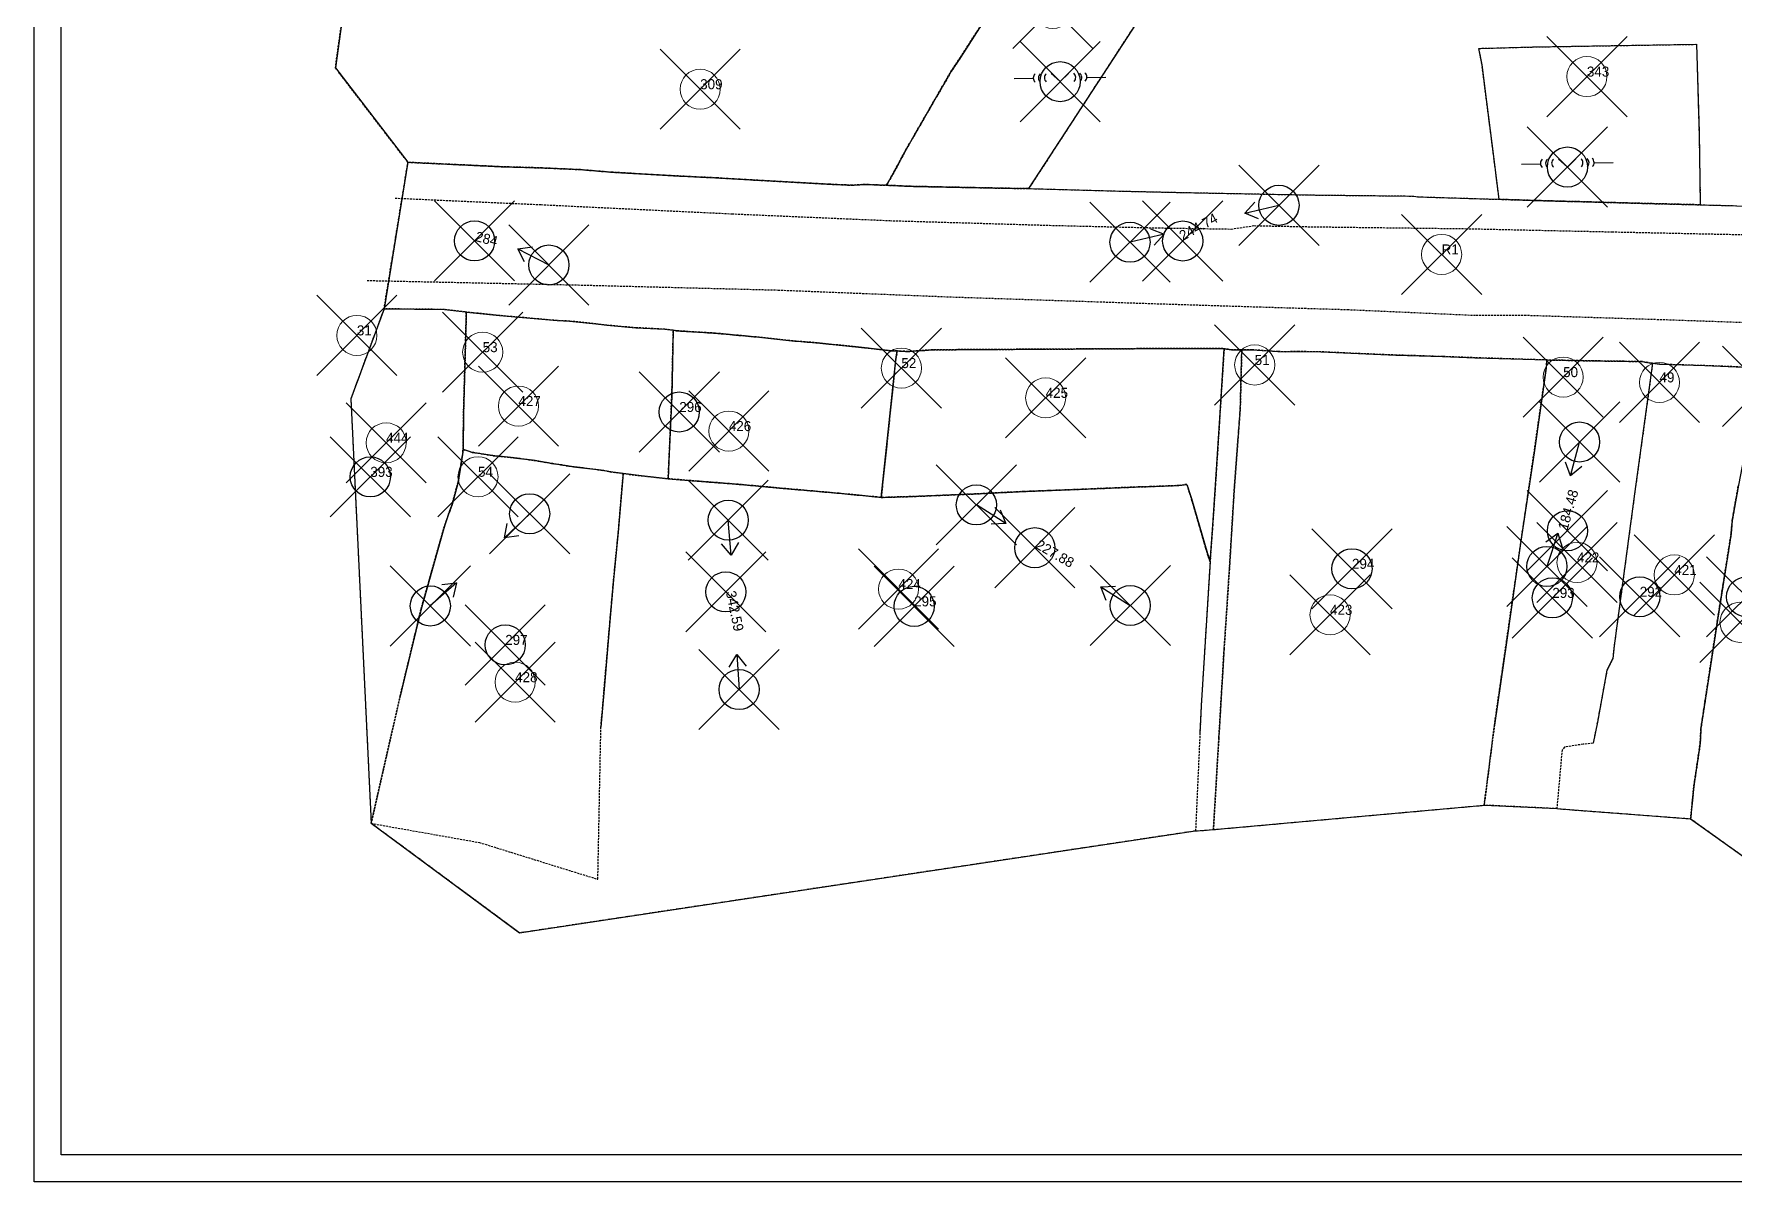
# Model space of a CAD drawing. Header units: millimetres. Extents: x -7 to 1323, y -2900 to 706.
# Drawn here: x -6.8 to 417.4, y -6.8 to 279.5 of the extents above; entities that cross this region are included whole.
import ezdxf

# ---------------------------------------------------------------- set-up
doc = ezdxf.new("R2010")
doc.units = ezdxf.units.MM
doc.header["$PDMODE"] = 35
doc.header["$PDSIZE"] = 10
doc.linetypes.add('ACAD_ISO02W100', pattern=[15, 12, -3])
doc.linetypes.add('DASHED', pattern=[0.75, 0.5, -0.25])
for name, color, linetype in [('Image', 7, 'Continuous'), ('Legend', 250, 'Continuous'), ('Line_Road', 250, 'ACAD_ISO02W100'), ('Poly_Off', 7, 'Continuous'), ('Text_Dimension_No', 1, 'Continuous'), ('Text_Survey_No_Old', 5, 'Continuous')]:
    doc.layers.add(name, color=color, linetype=linetype)
for name, color, linetype, lineweight in [('Line_Vahivat', 250, 'ACAD_ISO02W100', 25), ('Plane_Table_Station', 1, 'Continuous', 25), ('Poly_Survey_Bndry', 250, 'Continuous', 30), ('Sym_Other', 56, 'Continuous', 30), ('Text_Survey_No', 250, 'Continuous', 0)]:
    doc.layers.add(name, color=color, linetype=linetype, lineweight=lineweight)
doc.layers.add('Text_Chalta_No', color=5, linetype='Continuous', lineweight=0, true_color=0x0000ff)
doc.styles.get("Standard").update_dxf_attribs({"font": 'Sakal Marathi_N_Ship.TTF'})
doc.dimstyles.get("Standard").update_dxf_attribs({"dimtxt": 0.18, "dimasz": 0.18, "dimexe": 0.18, "dimexo": 0.0625, "dimgap": 0.09, "dimtad": 0, "dimtih": 1, "dimtoh": 1, "dimdec": 4, "dimzin": 0, "dimdsep": 46, "dimtxsty": 'Standard', "dimcen": 0.09, "dimadec": 0, "dimazin": 0, "dimtfac": 1, "dimtdec": 4, "dimtofl": 0, "dimtmove": 0, "dimatfit": 3, "dimfxl": 1, "dimtolj": 1, "dimtzin": 0, "dimarcsym": 0})
picture_1 = doc.add_image_def('image1.jpg', size_in_pixel=(14666, 11006))

# ---------------------------------------------------------------- blocks, each defined once
blk = doc.blocks.new('Pahadbhalla')
at = {"layer": 'Sym_Other'}
for points in [[(-5.93, 0.49), (-3.47, 0.49)], [(-1.12, 1.05), (0, 0)], [(1.12, 1.05), (0, 0)], [(3.47, 0.49), (5.93, 0.49)]]:
    blk.add_lwpolyline(points, dxfattribs=at)
for centre, start, end in [((-2.75, 0.52), 131.8701, 226.2798), ((-2.09, 0.52), 131.8701, 226.2798), ((-1.31, 0.52), 131.8701, 226.2798), ((1.31, 0.52), 313.7202, 48.1299), ((2.09, 0.52), 313.7202, 48.1299), ((2.75, 0.52), 313.7202, 48.1299)]:
    blk.add_arc(centre, 0.715, start, end, dxfattribs=at)
blk = doc.blocks.new('Sym_Plane_Table_Staion')
at = {"layer": 'Plane_Table_Station'}
blk.add_leader([(8.72, -0.04), (0, 0)], dimstyle='Standard', override={"dimasz": 3, "dimgap": 0.09, "dimtad": 0, "dimldrblk": 'Open90'}, dxfattribs=at)

msp = doc.modelspace()

# ---------------------------------------------------------------- linework, layer by layer
at = {"layer": 'Legend'}
msp.add_lwpolyline([(-6.78, 705.66), (1074.19, 705.66), (1074.19, -6.78), (-6.78, -6.78)], close=True, dxfattribs=at)
at = {"layer": 'Legend', "lineweight": 30}
msp.add_lwpolyline([(953.19, 0), (0, 0), (0, 698.88), (953.19, 698.88), (1067.41, 698.88), (1067.41, 655.58), (1067.41, 620.31), (1067.41, 602.87), (1067.41, 595.48), (1067.41, 583.39), (1067.41, 137.1), (1067.41, 76.22), (1067.41, 35.32), (1067.41, 0)], close=True, dxfattribs=at)
at = {"layer": 'Line_Road', "linetype": 'DASHED'}
for points in [[(83.26, 238.6), (119.68, 236.97), (167.32, 234.68), (206.65, 232.99), (246.48, 231.82), (273.6, 231.17), (291.79, 230.89), (297.4, 231.73), (312.46, 231.45), (350.37, 230.98), (386.7, 230.19), (424.34, 229.39), (459.83, 229.11), (498.69, 228.27), (530.95, 227.01), (570.64, 226.49), (590.79, 225), (606.55, 224.3), (651.67, 221.73), (688.94, 220.14), (728.68, 218.13), (747.33, 216.96), (752.67, 216.52)], [(76.26, 218.06), (128.91, 216.94), (178.8, 215.68), (222.24, 213.95), (270.3, 212.36), (306.26, 211.24), (320.75, 210.81), (352.87, 209.37), (364.89, 209.41), (400.33, 208.29), (435.16, 207.07), (489.82, 205.06), (504.43, 204.19), (518.48, 204.15), (594.79, 202.45), (608.51, 202.53), (669.19, 201.39), (713.86, 200.07), (749.91, 198.99)]]:
    msp.add_lwpolyline(points, dxfattribs=at)
at = {"layer": 'Line_Vahivat', "linetype": 'DASHED'}
msp.add_lwpolyline([(294.41, 200.79), (294.02, 185.89), (292.56, 166.41), (291.32, 146.05), (290, 126.04), (288.69, 103.97), (287.34, 81.11)], dxfattribs=at)
at = {"layer": 'Plane_Table_Station'}
for p in [(303.68, 236.81), (266.54, 227.6), (121.62, 221.92), (378.65, 177.77), (116.83, 159.87), (228.22, 162.09), (166.34, 158.28), (370.5, 146.74), (92.05, 136.88), (266.6, 137), (169.04, 116.04)]:
    msp.add_point(p, dxfattribs=at)
at = {"layer": 'Poly_Off'}
for points in [[(70.54, 286.77), (68.38, 271.1), (86.46, 247.53)], [(86.46, 247.53), (80.51, 210.99)], [(80.51, 210.99), (72.22, 188.53), (77.3, 82.67)], [(287.34, 81.11), (354.86, 87.19)], [(354.86, 87.19), (372.97, 86.33)], [(372.97, 86.33), (406.34, 83.82)], [(77.3, 82.67), (114.3, 55.34), (282.88, 80.77)], [(282.88, 80.77), (287.34, 81.11)], [(406.34, 83.82), (422.47, 72.28)]]:
    msp.add_lwpolyline(points, dxfattribs=at)
at = {"layer": 'Poly_Survey_Bndry'}
for points in [[(242.66, 302.94), (240.27, 298.47), (237.88, 295.51), (229.72, 282.23), (224.27, 273.7), (221.86, 270.07), (210.56, 250.48), (207.99, 245.65), (205.79, 241.8)], [(276.11, 294.61), (262.3, 273.33), (241.26, 240.98)], [(358.58, 238.3), (357.23, 248.99), (355.49, 262.65), (354.32, 271.81), (353.56, 275.94), (366.87, 276.29), (381.99, 276.55), (403.39, 276.9), (407.81, 276.96), (408.44, 255.07), (408.76, 236.93)], [(86.46, 247.53), (109.77, 246.44), (119.91, 246.13), (129.53, 245.71), (137.46, 245.05), (152.68, 244.19), (163.66, 243.64), (173.75, 243.05), (191.63, 242.06), (197.18, 241.82), (200.44, 242.02), (205.79, 241.8)], [(205.79, 241.8), (212.56, 241.53), (234.53, 241.08), (240.99, 240.98), (241.26, 240.98)], [(241.26, 240.98), (264.63, 240.34), (283.23, 239.93), (310.58, 239.4), (337.29, 239.11), (338.27, 238.93), (351.63, 238.52), (358.58, 238.3)], [(358.58, 238.3), (367.43, 238.02), (393.63, 237.31), (408.76, 236.93)], [(408.76, 236.93), (417.87, 236.7), (460.16, 236.2), (470.43, 235.81), (496.27, 235.43), (500.96, 235.39), (502.37, 235.65), (504.82, 235.49), (529.78, 234.65), (584.22, 233.06), (601.79, 232.62), (602.19, 232.61)], [(80.51, 210.99), (95.59, 210.84), (100.7, 210.21), (101.03, 210.18)], [(101.03, 210.18), (100.34, 185.01), (100.2, 175.93)], [(101.03, 210.18), (102.71, 210.01), (109.28, 209.33), (123.67, 208.06), (126.78, 207.93), (133.34, 207.25), (136.09, 206.91), (143.32, 206.27), (150.55, 205.91), (152.64, 205.63)], [(152.64, 205.63), (152.26, 189.15), (151.56, 173.03), (151.36, 168.61)], [(152.64, 205.63), (153.65, 205.5), (163.05, 204.92), (173.36, 203.97), (181.57, 203.06), (188.42, 202.52), (201.24, 201.21), (207.07, 200.5), (208.47, 200.48)], [(204.51, 163.95), (206.49, 182.61), (208.13, 198.31), (208.47, 200.48)], [(208.47, 200.48), (209.09, 200.47), (211.09, 200.35), (217.46, 200.77), (233.14, 200.86), (269.4, 201.06), (289.72, 201.06), (290.01, 201.03)], [(286.5, 147.9), (287.16, 157.07), (287.84, 167.07), (288.83, 182.51), (290.01, 201.03)], [(290.01, 201.03), (291.88, 200.8), (294.41, 200.79)], [(294.41, 200.79), (296.94, 200.78), (303.42, 200.32), (305.39, 200.29), (308.55, 200.33), (314.13, 200.27), (325.38, 199.75), (332.81, 199.47), (344.49, 199.09), (352.53, 198.79), (361.48, 198.5), (370.51, 198.23)], [(370.51, 198.23), (370.32, 196.19), (367.3, 175.07), (364.04, 153.02), (360.39, 127.74), (357.42, 107.17)], [(370.51, 198.23), (382.02, 198.01), (394.19, 197.84), (396.52, 197.45), (396.83, 197.41)], [(396.83, 197.41), (395.29, 185.96), (392.36, 164.85), (387.27, 126.91), (386.95, 123.8), (385.47, 120.85), (383.09, 107.9), (382.05, 102.64)], [(396.83, 197.41), (398.58, 197.17), (409.9, 196.82), (419.64, 196.45), (423.64, 196.29)], [(423.64, 196.29), (422.56, 189.93), (420.41, 178.26), (418.26, 167.02), (416.71, 158.22), (416.45, 154.93), (413.11, 133.82), (408.9, 106.35), (408.74, 102.65), (407.16, 92.01), (406.34, 83.82)], [(100.2, 175.93), (100.19, 175.28), (98.96, 167.72), (97.48, 162.2), (96.6, 159.74), (95.65, 157.07), (95.22, 155.62), (89.73, 136.08), (84.55, 114.49)], [(140.16, 169.9), (137.54, 170.24), (134.6, 170.77), (127.78, 171.57), (122.25, 172.45), (118.17, 173.14), (111.29, 174.03), (108.1, 174.29), (102.52, 175.19), (100.2, 175.93)], [(140.16, 169.9), (138.92, 155.28), (137.75, 143.4), (136.83, 133), (135.39, 116.17), (134.59, 106.67)], [(151.36, 168.61), (144.71, 169.32), (140.16, 169.9)], [(151.36, 168.61), (158.58, 168.03), (169.63, 167.17), (180.05, 166.21), (187.46, 165.56), (194.04, 164.99), (203.4, 164.07), (204.51, 163.95)], [(204.51, 163.95), (211.87, 164.16), (227.74, 164.81), (240.1, 165.44), (246.48, 165.68), (254.45, 165.98), (268.59, 166.56), (271.4, 166.65), (278.72, 166.93), (280.73, 167.21), (281.83, 163.7), (285.82, 149.98), (286.5, 147.9)], [(286.5, 147.9), (285.27, 128.05), (284.28, 111.96), (283.98, 105.24)]]:
    msp.add_lwpolyline(points, dxfattribs=at)
at = {"layer": 'Poly_Survey_Bndry', "linetype": 'DASHED'}
for points in [[(242.66, 302.94), (249.18, 301.42), (269.07, 296.48), (276.11, 294.61), (262.3, 273.33), (241.26, 240.98), (240.99, 240.98), (234.53, 241.08), (212.56, 241.53), (205.79, 241.8), (207.99, 245.65), (210.56, 250.48), (221.86, 270.07), (224.27, 273.7), (229.72, 282.23), (237.88, 295.51), (240.27, 298.47)], [(408.76, 236.93), (393.63, 237.31), (367.43, 238.02), (358.58, 238.3), (357.23, 248.99), (355.49, 262.65), (354.32, 271.81), (353.56, 275.94), (366.87, 276.29), (381.99, 276.55), (403.39, 276.9), (407.81, 276.96), (408.44, 255.07)], [(77.3, 82.67), (84.55, 114.49), (89.73, 136.08), (95.22, 155.62), (95.65, 157.07), (96.6, 159.74), (97.48, 162.2), (98.96, 167.72), (100.19, 175.28), (100.2, 175.93), (100.34, 185.01), (101.03, 210.18), (100.7, 210.21), (95.59, 210.84), (80.51, 210.99), (72.22, 188.53)], [(140.16, 169.9), (144.71, 169.32), (151.36, 168.61), (151.56, 173.03), (152.26, 189.15), (152.64, 205.63), (150.55, 205.91), (143.32, 206.27), (136.09, 206.91), (133.34, 207.25), (126.78, 207.93), (123.67, 208.06), (109.28, 209.33), (102.71, 210.01), (101.03, 210.18), (100.34, 185.01), (100.2, 175.93), (102.52, 175.19), (108.1, 174.29), (111.29, 174.03), (118.17, 173.14), (122.25, 172.45), (127.78, 171.57), (134.6, 170.77), (137.54, 170.24)], [(204.51, 163.95), (203.4, 164.07), (194.04, 164.99), (187.46, 165.56), (180.05, 166.21), (169.63, 167.17), (158.58, 168.03), (151.36, 168.61), (151.56, 173.03), (152.26, 189.15), (152.64, 205.63), (153.65, 205.5), (163.05, 204.92), (173.36, 203.97), (181.57, 203.06), (188.42, 202.52), (201.24, 201.21), (207.07, 200.5), (208.47, 200.48), (208.13, 198.31), (206.49, 182.61)], [(286.5, 147.9), (285.82, 149.98), (281.83, 163.7), (280.73, 167.21), (278.72, 166.93), (271.4, 166.65), (268.59, 166.56), (254.45, 165.98), (246.48, 165.68), (240.1, 165.44), (227.74, 164.81), (211.87, 164.16), (204.51, 163.95), (206.49, 182.61), (208.13, 198.31), (208.47, 200.48), (209.09, 200.47), (211.09, 200.35), (217.46, 200.77), (233.14, 200.86), (269.4, 201.06), (289.72, 201.06), (290.01, 201.03), (288.83, 182.51), (287.84, 167.07), (287.16, 157.07)], [(286.5, 147.9), (285.27, 128.05), (284.28, 111.96), (283.98, 105.24), (282.88, 80.77), (287.34, 81.11), (288.69, 103.97), (290, 126.04), (291.32, 146.05), (292.56, 166.41), (294.02, 185.89), (294.41, 200.79), (291.88, 200.8), (290.01, 201.03), (288.83, 182.51), (287.84, 167.07), (287.16, 157.07)], [(357.42, 107.17), (360.39, 127.74), (364.04, 153.02), (367.3, 175.07), (370.32, 196.19), (370.51, 198.23), (361.48, 198.5), (352.53, 198.79), (344.49, 199.09), (332.81, 199.47), (325.38, 199.75), (314.13, 200.27), (308.55, 200.33), (305.39, 200.29), (303.42, 200.32), (296.94, 200.78), (294.41, 200.79), (294.02, 185.89), (292.56, 166.41), (291.32, 146.05), (290, 126.04), (288.69, 103.97), (287.34, 81.11), (354.86, 87.19)], [(357.42, 107.17), (360.39, 127.74), (364.04, 153.02), (367.3, 175.07), (370.32, 196.19), (370.51, 198.23), (382.02, 198.01), (394.19, 197.84), (396.52, 197.45), (396.83, 197.41), (395.29, 185.96), (392.36, 164.85), (387.27, 126.91), (386.95, 123.8), (385.47, 120.85), (383.09, 107.9), (382.05, 102.64), (379.53, 102.4), (374.87, 101.68), (374.27, 100.93), (372.97, 86.33), (354.86, 87.19)], [(100.2, 175.93), (100.19, 175.28), (98.96, 167.72), (97.48, 162.2), (96.6, 159.74), (95.65, 157.07), (95.22, 155.62), (89.73, 136.08), (84.55, 114.49), (77.3, 82.67), (104.29, 77.89), (133.83, 68.72), (134.59, 106.67), (135.39, 116.17), (136.83, 133), (137.75, 143.4), (138.92, 155.28), (140.16, 169.9), (137.54, 170.24), (134.6, 170.77), (127.78, 171.57), (122.25, 172.45), (118.17, 173.14), (111.29, 174.03), (108.1, 174.29), (102.52, 175.19)], [(134.59, 106.67), (135.39, 116.17), (136.83, 133), (137.75, 143.4), (138.92, 155.28), (140.16, 169.9), (144.71, 169.32), (151.36, 168.61), (158.58, 168.03), (169.63, 167.17), (180.05, 166.21), (187.46, 165.56), (194.04, 164.99), (203.4, 164.07), (204.51, 163.95), (211.87, 164.16), (227.74, 164.81), (240.1, 165.44), (246.48, 165.68), (254.45, 165.98), (268.59, 166.56), (271.4, 166.65), (278.72, 166.93), (280.73, 167.21), (281.83, 163.7), (285.82, 149.98), (286.5, 147.9), (285.27, 128.05), (284.28, 111.96), (283.98, 105.24), (282.88, 80.77), (114.3, 55.34), (77.3, 82.67), (104.29, 77.89), (133.83, 68.72)]]:
    msp.add_lwpolyline(points, close=True, dxfattribs=at)
for points in [[(276.11, 294.61), (262.3, 273.33), (241.26, 240.98), (264.63, 240.34), (283.23, 239.93), (310.58, 239.4), (337.29, 239.11), (338.27, 238.93), (351.63, 238.52), (358.58, 238.3), (357.23, 248.99), (355.49, 262.65), (354.32, 271.81), (353.56, 275.94), (366.87, 276.29), (381.99, 276.55), (403.39, 276.9), (407.81, 276.96), (408.44, 255.07), (408.76, 236.93), (417.87, 236.7)], [(229.72, 282.23), (224.27, 273.7), (221.86, 270.07), (210.56, 250.48), (207.99, 245.65), (205.79, 241.8), (200.44, 242.02), (197.18, 241.82), (191.63, 242.06), (173.75, 243.05), (163.66, 243.64), (152.68, 244.19), (137.46, 245.05), (129.53, 245.71), (119.91, 246.13), (109.77, 246.44), (86.46, 247.53), (68.38, 271.1), (70.54, 286.77)], [(419.64, 196.45), (409.9, 196.82), (398.58, 197.17), (396.83, 197.41), (396.52, 197.45), (394.19, 197.84), (382.02, 198.01), (370.51, 198.23), (361.48, 198.5), (352.53, 198.79), (344.49, 199.09), (332.81, 199.47), (325.38, 199.75), (314.13, 200.27), (308.55, 200.33), (305.39, 200.29), (303.42, 200.32), (296.94, 200.78), (294.41, 200.79), (291.88, 200.8), (290.01, 201.03), (289.72, 201.06), (269.4, 201.06), (233.14, 200.86), (217.46, 200.77), (211.09, 200.35), (209.09, 200.47), (208.47, 200.48), (207.07, 200.5), (201.24, 201.21), (188.42, 202.52), (181.57, 203.06), (173.36, 203.97), (163.05, 204.92), (153.65, 205.5), (152.64, 205.63), (150.55, 205.91), (143.32, 206.27), (136.09, 206.91), (133.34, 207.25), (126.78, 207.93), (123.67, 208.06), (109.28, 209.33), (102.71, 210.01), (101.03, 210.18), (100.7, 210.21), (95.59, 210.84), (80.51, 210.99), (86.46, 247.53), (109.77, 246.44), (119.91, 246.13), (129.53, 245.71), (137.46, 245.05), (152.68, 244.19), (163.66, 243.64), (173.75, 243.05), (191.63, 242.06), (197.18, 241.82), (200.44, 242.02), (205.79, 241.8), (212.56, 241.53), (234.53, 241.08), (240.99, 240.98), (241.26, 240.98), (264.63, 240.34), (283.23, 239.93), (310.58, 239.4), (337.29, 239.11), (338.27, 238.93), (351.63, 238.52), (358.58, 238.3), (367.43, 238.02), (393.63, 237.31), (408.76, 236.93), (417.87, 236.7)], [(419.64, 196.45), (409.9, 196.82), (398.58, 197.17), (396.83, 197.41), (395.29, 185.96), (392.36, 164.85), (387.27, 126.91), (386.95, 123.8), (385.47, 120.85), (383.09, 107.9), (382.05, 102.64), (379.53, 102.4), (374.87, 101.68), (374.27, 100.93), (372.97, 86.33), (406.34, 83.82), (407.16, 92.01), (408.74, 102.65), (408.9, 106.35), (413.11, 133.82), (416.45, 154.93), (416.71, 158.22), (418.26, 167.02)], [(418.26, 167.02), (416.71, 158.22), (416.45, 154.93), (413.11, 133.82), (408.9, 106.35), (408.74, 102.65), (407.16, 92.01), (406.34, 83.82), (422.47, 72.28)], [(84.55, 114.49), (77.3, 82.67)], [(77.3, 82.67), (104.29, 77.89), (133.83, 68.72), (134.59, 106.67)], [(357.42, 107.17), (354.86, 87.19)], [(283.98, 105.24), (282.88, 80.77)], [(382.05, 102.64), (379.53, 102.4), (374.87, 101.68), (374.27, 100.93), (372.97, 86.33)]]:
    msp.add_lwpolyline(points, dxfattribs=at)
at = {"layer": 'Sym_Other'}
for p in [(249.11, 267.65), (375.61, 246.35)]:
    msp.add_point(p, dxfattribs=at)
at = {"layer": 'Text_Chalta_No'}
for p in [(73.74, 204.36), (105.11, 200.18), (209.52, 196.2), (297.63, 196.99), (374.55, 193.96), (398.58, 192.64), (424.27, 191.65), (103.94, 169.1)]:
    msp.add_point(p, dxfattribs=at)
at = {"layer": 'Text_Dimension_No'}
for p in [(103.08, 227.93), (279.68, 227.9), (375.62, 155.64), (242.79, 151.41), (165.75, 140.39)]:
    msp.add_point(p, dxfattribs=at)
at = {"layer": 'Text_Survey_No'}
for p in [(247.29, 285.91), (159.34, 265.76), (380.48, 268.91), (344.25, 224.55), (114.03, 186.72), (245.5, 188.79), (81.04, 177.57), (166.5, 180.5), (378.01, 147.73), (402.27, 144.62), (208.8, 141.1), (316.42, 134.67), (418.65, 132.8), (113.2, 117.87)]:
    msp.add_point(p, dxfattribs=at)
at = {"layer": 'Text_Survey_No_Old'}
for p in [(154.13, 185.26), (77.08, 169.08), (321.89, 146.15), (371.85, 138.89), (393.65, 139.16), (420.29, 139.16), (212.71, 136.78), (110.73, 127.17)]:
    msp.add_point(p, dxfattribs=at)

# ---------------------------------------------------------------- block references
at = {"layer": 'Plane_Table_Station'}
for p, rotation in [((303.68, 236.81), 193.4904838207987), ((266.54, 227.6), 13.50658696037623), ((121.62, 221.92), 152.6753999459169), ((378.65, 177.77), 255.4625946539974), ((228.22, 162.09), 328.054622716066), ((116.83, 159.87), 223.8399174739976), ((166.34, 158.28), 274.8190033918565), ((370.5, 146.74), 72.28276453413325), ((92.05, 136.88), 41.5963143482719), ((266.6, 137), 148.054622716066), ((169.04, 116.04), 93.8312429922167)]:
    msp.add_blockref('Sym_Plane_Table_Staion', p, dxfattribs=dict(at, rotation=rotation))
at = {"layer": 'Sym_Other', "xscale": 1.930463200595701, "yscale": 1.930463200595701, "zscale": 1.930463200595701, "rotation": 0.9482925079431401}
for p in [(249.11, 267.65), (375.61, 246.35)]:
    msp.add_blockref('Pahadbhalla', p, dxfattribs=at)

# ---------------------------------------------------------------- texts
at = {"layer": 'Text_Chalta_No'}
for s, p in [('31', (73.74, 204.36)), ('53', (105.11, 200.18)), ('51', (297.63, 196.99)), ('52', (209.52, 196.2)), ('50', (374.55, 193.96)), ('49', (398.58, 192.64)), ('54', (103.94, 169.1))]:
    msp.add_text(s, height=2.5, dxfattribs=at).set_placement(p)
at = {"layer": 'Text_Dimension_No', "linetype": 'DASHED'}
for s, rotation, p in [('244.74', 28.5033, (279.68, 227.9)), ('284', 345.5733, (103.08, 227.93)), ('184.48', 74.1762, (375.62, 155.64)), ('227.88', 330.1393, (242.79, 151.41)), ('342.59', 281.5434, (165.75, 140.39))]:
    msp.add_text(s, height=2.5, rotation=rotation, dxfattribs=at).set_placement(p)
at = {"layer": 'Text_Survey_No'}
for s, p in [('309', (159.34, 265.76)), ('343', (380.48, 268.91)), ('R1', (344.25, 224.55)), ('425', (245.5, 188.79)), ('427', (114.03, 186.72)), ('426', (166.5, 180.5)), ('444', (81.04, 177.57)), ('422', (378.01, 147.73)), ('421', (402.27, 144.62)), ('424', (208.8, 141.1)), ('423', (316.42, 134.67)), ('428', (113.2, 117.87))]:
    msp.add_text(s, height=2.5, dxfattribs=at).set_placement(p)
at = {"layer": 'Text_Survey_No_Old', "linetype": 'DASHED'}
for s, p in [('296', (154.13, 185.26)), ('393', (77.08, 169.08)), ('294', (321.89, 146.15)), ('293', (371.85, 138.89)), ('292', (393.65, 139.16)), ('295', (212.71, 136.78)), ('297', (110.73, 127.17))]:
    msp.add_text(s, height=2.5, dxfattribs=at).set_placement(p)

# ---------------------------------------------------------------- pictures from other files: only their frames are drawn
at = {"layer": 'Image'}
image = msp.add_image(picture_1, insert=(0, 0), size_in_units=(931.29, 698.88), dxfattribs=at)
image.dxf.flags = 7

doc.saveas('drawing.dxf')
